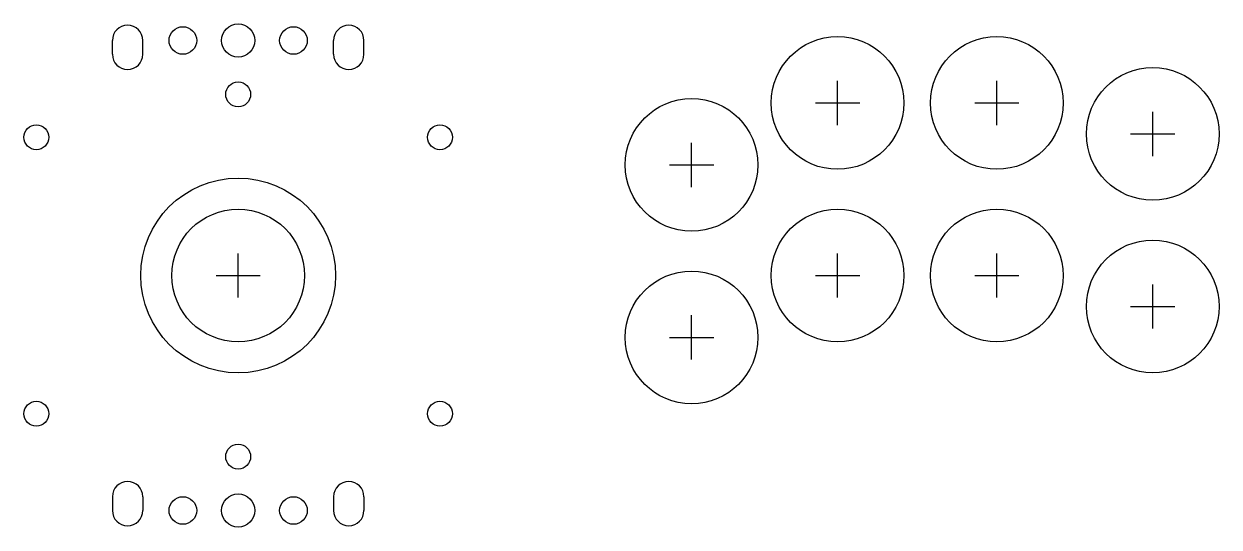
# Model space of a CAD drawing. Header units: millimetres. Extents: x -39 to 177, y -46 to 46.
import ezdxf

# ---------------------------------------------------------------- set-up
doc = ezdxf.new("R2010")
doc.units = ezdxf.units.MM
for name, color, linetype in [('BUTTONS', 1, 'Continuous'), ('GL_PLATE_HOLES', 2, 'Continuous'), ('JOYSTICK_BORE_24', 5, 'Continuous'), ('JOYSTICK_BORE_35.25', 3, 'Continuous'), ('REFERENCE', 8, 'Continuous')]:
    doc.layers.add(name, color=color, linetype=linetype)

msp = doc.modelspace()

# ---------------------------------------------------------------- linework, layer by layer
at = {"layer": 'BUTTONS'}
for centre in [(108.4, 31.2), (137.2, 31.2), (165.4, 25.6), (82, 20), (108.4, 0), (137.2, 0), (165.4, -5.6), (82, -11.2)]:
    msp.add_circle(centre, 12, dxfattribs=at)
at = {"layer": 'GL_PLATE_HOLES'}
for p, q in [((-22.75, 40), (-22.75, 42.5)), ((-17.25, 40), (-17.25, 42.5)), ((17.25, 40), (17.25, 42.5)), ((22.75, 40), (22.75, 42.5)), ((-22.75, -40), (-22.75, -42.5)), ((-17.25, -40), (-17.25, -42.5)), ((17.25, -40), (17.25, -42.5)), ((22.75, -40), (22.75, -42.5))]:
    msp.add_line(p, q, dxfattribs=at)
for centre, radius in [((0, 42.5), 3), ((-10, 42.5), 2.5), ((10, 42.5), 2.5), ((0, 32.75), 2.25), ((-36.5, 25), 2.25), ((36.5, 25), 2.25), ((-36.5, -25), 2.25), ((36.5, -25), 2.25), ((0, -32.75), 2.25), ((-10, -42.5), 2.5), ((0, -42.5), 3), ((10, -42.5), 2.5)]:
    msp.add_circle(centre, radius, dxfattribs=at)
for centre, start, end in [((-20, 42.5), 0, 180), ((20, 42.5), 0, 180), ((-20, 40), 180, 360), ((20, 40), 180, 360), ((-20, -40), 0, 180), ((20, -40), 0, 180), ((-20, -42.5), -180, 0), ((20, -42.5), -180, 0)]:
    msp.add_arc(centre, 2.75, start, end, dxfattribs=at)
at = {"layer": 'JOYSTICK_BORE_24'}
msp.add_circle((0, 0), 12, dxfattribs=at)
at = {"layer": 'JOYSTICK_BORE_35.25'}
msp.add_circle((0, 0), 17.62, dxfattribs=at)
at = {"layer": 'REFERENCE'}
for p, q in [((108.4, 27.2), (108.4, 35.2)), ((137.2, 27.2), (137.2, 35.2)), ((104.4, 31.2), (112.4, 31.2)), ((133.2, 31.2), (141.2, 31.2)), ((165.4, 21.6), (165.4, 29.6)), ((82, 16), (82, 24)), ((161.4, 25.6), (169.4, 25.6)), ((78, 20), (86, 20)), ((0, -4), (0, 4)), ((108.4, -4), (108.4, 4)), ((137.2, -4), (137.2, 4)), ((-4, 0), (4, 0)), ((104.4, 0), (112.4, 0)), ((133.2, 0), (141.2, 0)), ((165.4, -9.6), (165.4, -1.6)), ((161.4, -5.6), (169.4, -5.6)), ((82, -15.2), (82, -7.2)), ((78, -11.2), (86, -11.2))]:
    msp.add_line(p, q, dxfattribs=at)

doc.saveas('drawing.dxf')
